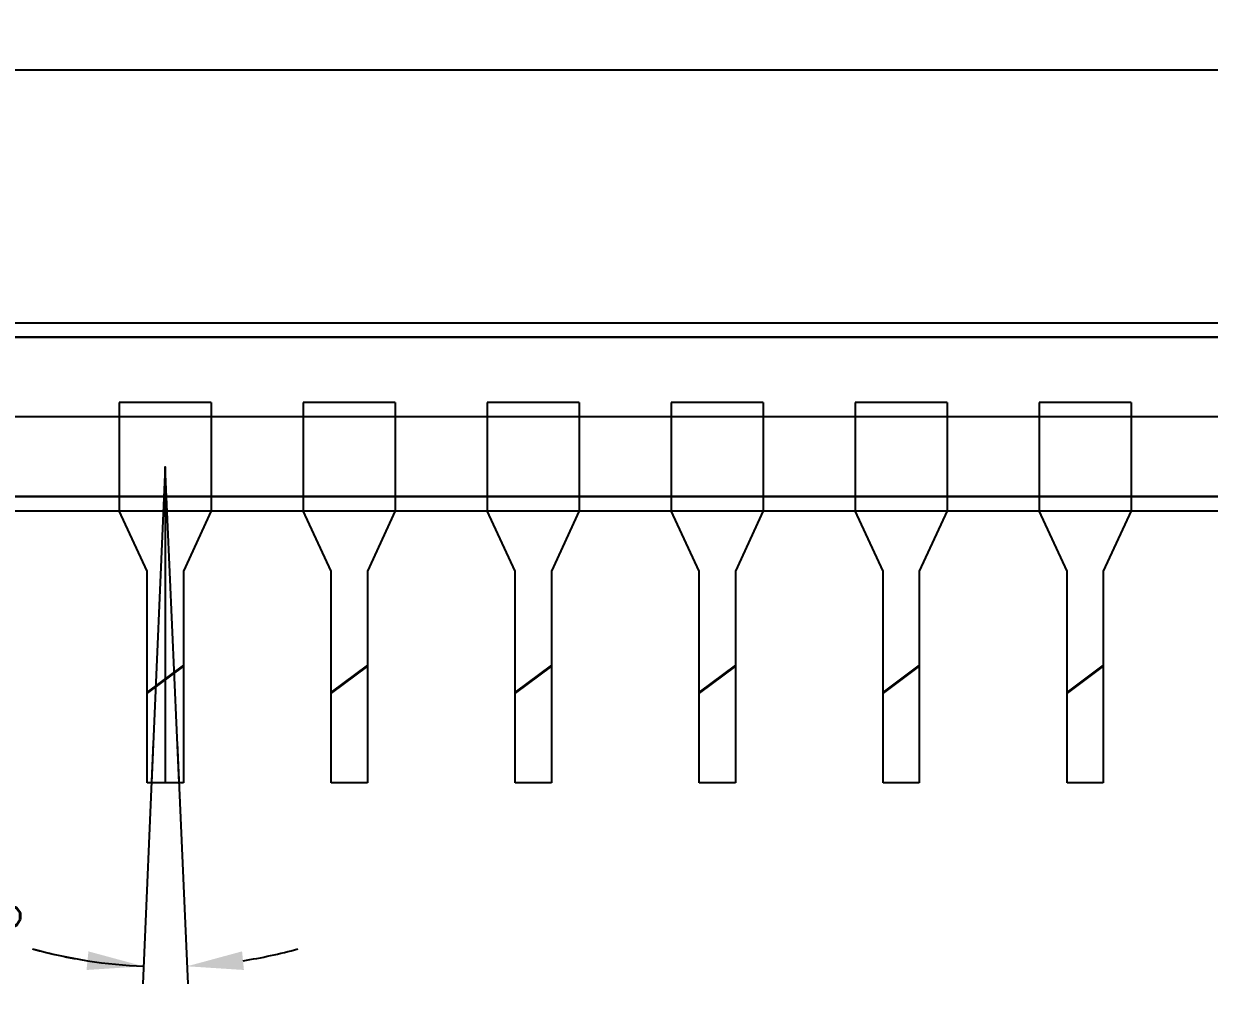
# Model space of a CAD drawing. Header units: inches. Extents: x 782 to 1065, y -130 to 27.
# Drawn here: x 829.41 to 845.77, y -108.89 to -95.56 of the extents above; entities that cross this region are included whole.
import ezdxf

# ---------------------------------------------------------------- set-up
doc = ezdxf.new("R2010")
doc.units = ezdxf.units.IN
doc.header["$LTSCALE"] = 3
doc.header["$MEASUREMENT"] = 0
doc.layers.add('DIM', color=3, linetype='Continuous', lineweight=13)
doc.styles.get("Standard").update_dxf_attribs({"font": 'romant.shx'})
doc.dimstyles.new('LCDDIM', dxfattribs={"dimtxt": 1.66, "dimasz": 1.328, "dimexe": 0.415, "dimexo": 0.415, "dimgap": 0.332, "dimtad": 0, "dimzin": 0, "dimdsep": 46, "dimtxsty": 'Standard', "dimcen": 1, "dimadec": 0, "dimazin": 0, "dimtfac": 1, "dimtofl": 0, "dimtmove": 0, "dimatfit": 0, "dimfxl": 0, "dimarcsym": 0})

# ---------------------------------------------------------------- blocks, each defined once
blk = doc.blocks.new('*D99')
at = {"layer": 'Defpoints', "color": 0}
for p in [(831.36, -101.677), (831.204, -105.242), (831.515, -105.242), (831.46, -108.58)]:
    blk.add_point(p, dxfattribs=at)
at = {"layer": 'DIM', "color": 0, "lineweight": -2}
for p, q in [((831.193, -105.484), (831.048, -108.816)), ((831.526, -105.484), (831.671, -108.816))]:
    blk.add_line(p, q, dxfattribs=at)
for start, end in [(254.5919, 267.5), (254.6124, 261.0562), (278.9438, 285.3876)]:
    blk.add_arc((831.36, -101.677), 6.904, start, end, dxfattribs=at)
at = {"layer": 'DIM', "color": 0}
for points in [[(830.299, -108.368), (830.273, -108.625), (831.058, -108.574)], [(832.446, -108.625), (832.42, -108.368), (831.661, -108.574)]]:
    blk.add_solid(points, dxfattribs=at)
at = {"layer": 'DIM', "color": 0, "insert": (828.737, -108.115), "char_height": 0.97, "attachment_point": 5, "rotation": 344.5919}
blk.add_mtext('5°', dxfattribs=at)
blk = doc.blocks.new('*D70')
at = {"layer": 'Defpoints', "color": 0}
for p in [(875.68, -96.195), (827.68, -99.687), (875.68, -99.687)]:
    blk.add_point(p, dxfattribs=at)
at = {"layer": 'DIM', "color": 0, "lineweight": -2}
for p, q in [((827.68, -99.445), (827.68, -95.953)), ((875.68, -99.445), (875.68, -95.953)), ((828.456, -96.195), (847.282, -96.195)), ((874.904, -96.195), (856.077, -96.195))]:
    blk.add_line(p, q, dxfattribs=at)
at = {"layer": 'DIM', "color": 0}
for points in [[(828.456, -96.066), (828.456, -96.325), (827.68, -96.195)], [(874.904, -96.066), (874.904, -96.325), (875.68, -96.195)]]:
    blk.add_solid(points, dxfattribs=at)
at = {"layer": 'DIM', "color": 0, "insert": (851.68, -96.195), "char_height": 0.97, "attachment_point": 5}
blk.add_mtext('48.00%%p0.20', dxfattribs=at)

msp = doc.modelspace()

# ---------------------------------------------------------------- linework, layer by layer
for p, q in [((831.995, -100.787), (830.725, -100.787)), ((830.725, -100.787), (830.725, -102.287)), ((831.995, -100.787), (831.995, -102.287)), ((834.535, -100.787), (833.265, -100.787)), ((833.265, -100.787), (833.265, -102.287)), ((834.535, -100.787), (834.535, -102.287)), ((835.805, -100.787), (835.805, -102.287)), ((837.075, -100.787), (835.805, -100.787)), ((837.075, -100.787), (837.075, -102.287)), ((839.615, -100.787), (838.345, -100.787)), ((838.345, -100.787), (838.345, -102.287)), ((839.615, -100.787), (839.615, -102.287)), ((842.155, -100.787), (840.885, -100.787)), ((840.885, -100.787), (840.885, -102.287)), ((842.155, -100.787), (842.155, -102.287)), ((844.695, -100.787), (843.425, -100.787)), ((843.425, -100.787), (843.425, -102.287)), ((844.695, -100.787), (844.695, -102.287)), ((831.11, -103.118), (830.725, -102.287)), ((831.995, -102.287), (831.61, -103.118)), ((833.65, -103.118), (833.265, -102.287)), ((834.535, -102.287), (834.15, -103.118)), ((836.19, -103.118), (835.805, -102.287)), ((837.075, -102.287), (836.69, -103.118)), ((838.73, -103.118), (838.345, -102.287)), ((839.615, -102.287), (839.23, -103.118)), ((841.27, -103.118), (840.885, -102.287)), ((842.155, -102.287), (841.77, -103.118)), ((843.81, -103.118), (843.425, -102.287)), ((844.695, -102.287), (844.31, -103.118)), ((831.11, -106.042), (831.11, -103.118)), ((831.61, -103.118), (831.61, -106.042)), ((833.65, -106.042), (833.65, -103.118)), ((834.15, -103.118), (834.15, -106.042)), ((836.19, -106.042), (836.19, -103.118)), ((836.69, -103.118), (836.69, -106.042)), ((838.73, -106.042), (838.73, -103.118)), ((839.23, -103.118), (839.23, -106.042)), ((841.27, -106.042), (841.27, -103.118)), ((841.77, -103.118), (841.77, -106.042)), ((843.81, -106.042), (843.81, -103.118)), ((844.31, -103.118), (844.31, -106.042)), ((831.61, -106.042), (831.11, -106.042)), ((834.15, -106.042), (833.65, -106.042)), ((836.69, -106.042), (836.19, -106.042)), ((839.23, -106.042), (838.73, -106.042)), ((841.77, -106.042), (841.27, -106.042)), ((844.31, -106.042), (843.81, -106.042))]:
    msp.add_line(p, q)
for points in [[(827.68, -99.887), (827.68, -99.687), (875.68, -99.687), (875.68, -99.887)], [(827.18, -100.987), (827.18, -99.887), (876.18, -99.887), (876.18, -100.987)], [(827.18, -100.987), (827.18, -102.087), (876.18, -102.087), (876.18, -100.987)], [(827.68, -102.087), (827.68, -102.287), (875.68, -102.287), (875.68, -102.087)]]:
    msp.add_lwpolyline(points, close=True)
for points in [[(831.55, -106.042), (831.36, -101.677), (831.169, -106.042)], [(831.36, -101.677), (831.36, -106.042)], [(831.61, -104.415), (831.11, -104.79)], [(834.15, -104.415), (833.65, -104.79)], [(836.69, -104.415), (836.19, -104.79)], [(839.23, -104.415), (838.73, -104.79)], [(841.77, -104.415), (841.27, -104.79)], [(844.31, -104.415), (843.81, -104.79)], [(831.61, -104.428), (831.11, -104.802)], [(834.15, -104.428), (833.65, -104.802)], [(836.69, -104.428), (836.19, -104.802)], [(839.23, -104.428), (838.73, -104.802)], [(841.77, -104.428), (841.27, -104.802)], [(844.31, -104.428), (843.81, -104.802)]]:
    msp.add_lwpolyline(points)

# ---------------------------------------------------------------- dimensions: what is measured, and where the dimension line sits
at = {"layer": 'DIM'}
dim = msp.add_linear_dim(base=(875.68, -96.195), p1=(827.68, -99.687), p2=(875.68, -99.687), text='<>%%p0.20', dimstyle='LCDDIM', override={"dimtxt": 0.97, "dimasz": 0.776, "dimexe": 0.2425, "dimexo": 0.2425, "dimgap": 0.194}, dxfattribs=at)
dim.commit()
dim.dimension.update_dxf_attribs({"geometry": '*D70', "text_midpoint": (851.68, -96.195)})
dim = msp.add_angular_dim_3p(base=(831.46, -108.58), center=(831.36, -101.677), p1=(831.204, -105.242), p2=(831.515, -105.242), dimstyle='LCDDIM', override={"dimtxt": 0.97, "dimasz": 0.776, "dimexe": 0.2425, "dimexo": 0.2425, "dimgap": 0.194}, dxfattribs=at)
dim.commit()
dim.dimension.update_dxf_attribs({"geometry": '*D99', "text_midpoint": (828.737, -108.115)})

doc.saveas('drawing.dxf')
